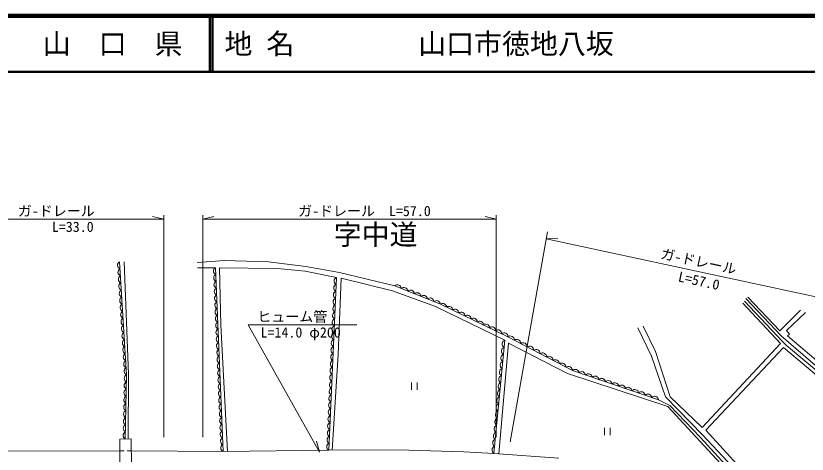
# Model space of a CAD drawing. Units: millimetres, scale not verified. Extents: x 40000 to 680000, y 20000 to 380000.
# Drawn here: x 333060 to 474614, y 301520 to 380000 of the extents above; entities that cross this region are included whole.
import ezdxf
from ezdxf.enums import TextEntityAlignment as Align

# ---------------------------------------------------------------- set-up
doc = ezdxf.new("R2010")
doc.units = ezdxf.units.MM
doc.header["$LTSCALE"] = 1000
for name, color, linetype, lineweight in [('M-BGD', 7, 'Continuous', 13), ('M-STR-HTXT', 7, 'Continuous', 13), ('M-TTL', 2, 'Continuous', 140), ('M-TTL-LINE', 7, 'Continuous', 50)]:
    doc.layers.add(name, color=color, linetype=linetype, lineweight=lineweight)
doc.layers.add('M-TTL-TXT', color=7, linetype='Continuous')
doc.styles.add('ＭＳ ゴシック', font='')
doc.styles.get('ＭＳ ゴシック').set_extended_font_data('MS Gothic')

msp = doc.modelspace()

# ---------------------------------------------------------------- linework, layer by layer
at = {"layer": 'M-BGD'}
for p, q in [((353230, 315835), (352458, 335933)), ((365472, 335813), (370377, 336202)), ((370377, 336202), (378243, 335962)), ((378243, 335962), (384965, 335132)), ((368778, 334904), (365548, 334864)), ((368778, 334904), (370146, 302014)), ((369733, 324643), (369476, 334904)), ((369476, 334904), (379824, 334745)), ((379824, 334745), (384842, 334279)), ((384842, 334279), (390408, 333157)), ((384965, 335132), (390960, 334042)), ((390408, 333157), (389046, 302230)), ((390711, 319386), (391285, 333024)), ((390960, 334042), (400830, 331669)), ((391285, 333024), (400436, 330771)), ((400436, 330771), (408153, 327980)), ((463088, 328571), (469866, 321344)), ((470191, 321692), (463402, 328930)), ((463640, 329371), (469936, 322738)), ((464001, 329648), (469744, 323616)), ((408153, 327980), (420515, 321919)), ((469744, 323616), (473408, 327319)), ((470923, 323688), (474313, 326892)), ((370913, 302023), (369733, 324643)), ((445281, 324455), (447494, 319909)), ((446776, 319042), (444324, 324126)), ((471442, 323010), (470923, 323688)), ((471123, 322685), (471442, 323010)), ((420515, 321919), (418586, 301644)), ((421178, 321420), (419462, 301583)), ((431745, 315937), (421178, 321420)), ((469866, 321344), (455808, 306271)), ((469936, 322738), (480992, 313144)), ((470191, 321692), (470894, 320959)), ((487393, 308837), (471123, 322685)), ((456463, 305811), (470370, 320615)), ((470370, 320615), (485713, 307650)), ((486726, 307737), (470894, 320959)), ((389657, 302234), (390711, 319386)), ((449298, 311764), (446776, 319042)), ((447494, 319909), (450131, 311779)), ((353151, 304238), (353230, 315835)), ((449710, 310035), (431745, 315937)), ((403853, 314324), (403853, 313024)), ((404828, 313024), (404828, 314324)), ((455946, 304926), (449298, 311764)), ((450131, 311779), (455808, 306271)), ((447995, 311272), (450068, 310244)), ((460975, 297853), (449710, 310035)), ((450068, 310244), (455517, 304537)), ((438374, 306248), (438374, 304948)), ((439349, 304948), (439349, 306248)), ((464335, 297238), (456463, 305811)), ((455517, 304537), (465356, 293814)), ((463656, 296762), (455946, 304926)), ((353704, 304250), (351665, 304206)), ((351665, 304206), (351672, 299483)), ((353761, 299401), (353704, 304250)), ((351668, 302115), (317874, 302046)), ((351668, 302115), (352449, 302118)), ((352949, 302120), (353729, 302124)), ((353729, 302124), (370146, 302014)), ((370146, 302014), (389046, 302230)), ((389046, 302230), (401418, 302322)), ((401418, 302322), (413222, 301923)), ((413222, 301923), (418586, 301644)), ((418586, 301644), (430177, 300827))]:
    msp.add_line(p, q, dxfattribs=at)
for points in [[(351613, 335975), (352876, 315722), (352637, 304227)], [(447995, 311272), (432613, 316483), (421079, 322554), (408996, 328357), (400830, 331669)]]:
    msp.add_lwpolyline(points, dxfattribs=at)
for centre, radius, start, end in [((351955, 335361), 703, 119.08126, 248.05444), ((352033, 334095), 703, 119.08126, 248.05444), ((369067, 334306), 664, 115.83927, 248.92629), ((352112, 332829), 703, 119.08126, 248.05444), ((369118, 333088), 664, 115.83927, 248.92629), ((390660, 332526), 679, 111.74927, 243.20774), ((352191, 331563), 703, 119.08126, 248.05444), ((369169, 331870), 664, 115.83927, 248.92629), ((369219, 330652), 664, 115.83927, 248.92629), ((390605, 331289), 679, 111.74927, 243.20774), ((401302, 331159), 695, 3.0498, 132.79323), ((402469, 330685), 695, 3.0498, 132.79323), ((352270, 330298), 703, 119.08126, 248.05444), ((369270, 329433), 664, 115.83927, 248.92629), ((390551, 330052), 679, 111.74927, 243.20774), ((403635, 330212), 695, 3.0498, 132.79323), ((404802, 329739), 695, 3.0498, 132.79323), ((405968, 329266), 695, 3.0498, 132.79323), ((352349, 329032), 703, 119.08126, 248.05444), ((369321, 328215), 664, 115.83927, 248.92629), ((390496, 328815), 679, 111.74927, 243.20774), ((407135, 328793), 695, 3.0498, 132.79323), ((408302, 328320), 695, 3.0498, 132.79323), ((409431, 327855), 664, 357.77726, 130.92229), ((352428, 327766), 703, 119.08126, 248.05444), ((352507, 326500), 703, 119.08126, 248.05444), ((369372, 326997), 664, 115.83927, 248.92629), ((390442, 327578), 679, 111.74927, 243.20774), ((410529, 327327), 664, 357.77726, 130.92229), ((411628, 326800), 664, 357.77726, 130.92229), ((352586, 325235), 703, 119.08126, 248.05444), ((369422, 325779), 664, 115.83927, 248.92629), ((390333, 325103), 679, 111.74927, 243.20774), ((390387, 326341), 679, 111.74927, 243.20774), ((412726, 326272), 664, 357.77726, 130.92229), ((413824, 325745), 664, 357.77726, 130.92229), ((414923, 325218), 664, 357.77726, 130.92229), ((352665, 323969), 703, 119.08126, 248.05444), ((369473, 324561), 664, 115.83927, 248.92629), ((390278, 323866), 679, 111.74927, 243.20774), ((416021, 324690), 664, 357.77726, 130.92229), ((417120, 324163), 664, 357.77726, 130.92229), ((418218, 323635), 664, 357.77726, 130.92229), ((352744, 322703), 703, 119.08126, 248.05444), ((369524, 323343), 664, 115.83927, 248.92629), ((390224, 322629), 679, 111.74927, 243.20774), ((419317, 323108), 664, 357.77726, 130.92229), ((420415, 322580), 664, 357.77726, 130.92229), ((352823, 321437), 703, 119.08126, 248.05444), ((369574, 322125), 664, 115.83927, 248.92629), ((369625, 320906), 664, 115.83927, 248.92629), ((390169, 321392), 679, 111.74927, 243.20774), ((420759, 321256), 706, 110.26584, 238.86369), ((421501, 321958), 731, 359.16109, 125.31775), ((422655, 321351), 731, 359.16109, 125.31775), ((423808, 320744), 731, 359.16109, 125.31775), ((352902, 320171), 703, 119.08126, 248.05444), ((369676, 319688), 664, 115.83927, 248.92629), ((390115, 320155), 679, 111.74927, 243.20774), ((420639, 319989), 706, 110.26584, 238.86369), ((424962, 320137), 731, 359.16109, 125.31775), ((426115, 319529), 731, 359.16109, 125.31775), ((352981, 318906), 703, 119.08126, 248.05444), ((369726, 318470), 664, 115.83927, 248.92629), ((390060, 318918), 679, 111.74927, 243.20774), ((420518, 318722), 706, 110.26584, 238.86369), ((427268, 318922), 731, 359.16109, 125.31775), ((428422, 318315), 731, 359.16109, 125.31775), ((353060, 317640), 703, 119.08126, 248.05444), ((369777, 317252), 664, 115.83927, 248.92629), ((390006, 317681), 679, 111.74927, 243.20774), ((420398, 317455), 706, 110.26584, 238.86369), ((429575, 317708), 731, 359.16109, 125.31775), ((430729, 317101), 731, 359.16109, 125.31775), ((431882, 316494), 731, 359.16109, 125.31775), ((353138, 316374), 703, 119.08126, 248.05444), ((353172, 315077), 710, 114.69673, 242.91789), ((369828, 316034), 664, 115.83927, 248.92629), ((389897, 315207), 679, 111.74927, 243.20774), ((389951, 316444), 679, 111.74927, 243.20774), ((420277, 316187), 706, 110.26584, 238.86369), ((433112, 316010), 688, 6.01575, 136.55371), ((434296, 315609), 688, 6.01575, 136.55371), ((435479, 315209), 688, 6.01575, 136.55371), ((353146, 313800), 710, 114.69673, 242.91789), ((369878, 314816), 664, 115.83927, 248.92629), ((389842, 313970), 679, 111.74927, 243.20774), ((420036, 313653), 706, 110.26584, 238.86369), ((420157, 314920), 706, 110.26584, 238.86369), ((436662, 314808), 688, 6.01575, 136.55371), ((437845, 314407), 688, 6.01575, 136.55371), ((439028, 314006), 688, 6.01575, 136.55371), ((440212, 313605), 688, 6.01575, 136.55371), ((353119, 312523), 710, 114.69673, 242.91789), ((369929, 313598), 664, 115.83927, 248.92629), ((369980, 312379), 664, 115.83927, 248.92629), ((389788, 312733), 679, 111.74927, 243.20774), ((419915, 312386), 706, 110.26584, 238.86369), ((441395, 313204), 688, 6.01575, 136.55371), ((442578, 312803), 688, 6.01575, 136.55371), ((443761, 312403), 688, 6.01575, 136.55371), ((353093, 311245), 710, 114.69673, 242.91789), ((370030, 311161), 664, 115.83927, 248.92629), ((389733, 311496), 679, 111.74927, 243.20774), ((419795, 311119), 706, 110.26584, 238.86369), ((444945, 312002), 688, 6.01575, 136.55371), ((446128, 311601), 688, 6.01575, 136.55371), ((447311, 311200), 688, 6.01575, 136.55371), ((353066, 309968), 710, 114.69673, 242.91789), ((370081, 309943), 664, 115.83927, 248.92629), ((389679, 310258), 679, 111.74927, 243.20774), ((419674, 309852), 706, 110.26584, 238.86369), ((353040, 308691), 710, 114.69673, 242.91789), ((370132, 308725), 664, 115.83927, 248.92629), ((389625, 309021), 679, 111.74927, 243.20774), ((419554, 308585), 706, 110.26584, 238.86369), ((353013, 307414), 710, 114.69673, 242.91789), ((370183, 307507), 664, 115.83927, 248.92629), ((389516, 306547), 679, 111.74927, 243.20774), ((389570, 307784), 679, 111.74927, 243.20774), ((419433, 307317), 706, 110.26584, 238.86369), ((352986, 306136), 710, 114.69673, 242.91789), ((370233, 306289), 664, 115.83927, 248.92629), ((389461, 305310), 679, 111.74927, 243.20774), ((419313, 306050), 706, 110.26584, 238.86369), ((352960, 304859), 710, 114.69673, 242.91789), ((370284, 305071), 664, 115.83927, 248.92629), ((370335, 303853), 664, 115.83927, 248.92629), ((389407, 304073), 679, 111.74927, 243.20774), ((419192, 304783), 706, 110.26584, 238.86369), ((370385, 302634), 664, 115.83927, 248.92629), ((389352, 302836), 679, 111.74927, 243.20774), ((419071, 303516), 706, 110.26584, 238.86369), ((418951, 302249), 706, 110.26584, 238.86369)]:
    msp.add_arc(centre, radius, start, end, dxfattribs=at)
at = {"layer": 'M-STR-HTXT'}
for p, q in [((359534, 343591), (357534, 344091)), ((359534, 304560), (359534, 344330)), ((366499, 304560), (366499, 344330)), ((366499, 343591), (368499, 344091)), ((418993, 343591), (416993, 344091)), ((418993, 304560), (418993, 344330)), ((326376, 343591), (359534, 343591)), ((366499, 343591), (418993, 343591)), ((428146, 341351), (421461, 303712)), ((427924, 340101), (429984, 340168)), ((427924, 340101), (486186, 327509)), ((374595, 324682), (394064, 324682)), ((374595, 324682), (387363, 301886)), ((387363, 301886), (386822, 303875))]:
    msp.add_line(p, q, dxfattribs=at)
at = {"layer": 'M-TTL'}
msp.add_line((680000, 380000), (40000, 380000), dxfattribs=at)
at = {"layer": 'M-TTL-LINE'}
for p, q in [((367750, 380000), (367750, 370000)), ((368250, 380000), (368250, 370000)), ((40000, 370000), (680000, 370000))]:
    msp.add_line(p, q, dxfattribs=at)

# ---------------------------------------------------------------- texts
at = {"layer": 'M-BGD', "style": 'ＭＳ ゴシック'}
msp.add_text('字中道', height=3666, dxfattribs=at).set_placement((389916, 337913), align=Align.BOTTOM_LEFT)
at = {"layer": 'M-STR-HTXT', "style": 'ＭＳ ゴシック'}
for s, p in [('ガ-ドレール', (333420, 343591)), ('ガ-ドレール\u3000L=57.0', (383554, 343591)), ('L=33.0', (339504, 340763)), ('ヒューム管', (376268, 324682)), ('L=14.0 φ200', (376830, 321853))]:
    msp.add_text(s, height=1833, dxfattribs=at).set_placement(p, align=Align.BOTTOM_LEFT)
for s, p in [('ガ-ドレール', (448170, 336062)), ('L=57.0', (451295, 331934))]:
    msp.add_text(s, height=1833, rotation=347.804, dxfattribs=at).set_placement(p, align=Align.BOTTOM_LEFT)
at = {"layer": 'M-TTL-TXT', "style": 'ＭＳ ゴシック'}
msp.add_text('山\u3000口\u3000県', height=3666, dxfattribs=at).set_placement((350375, 375000), align=Align.MIDDLE_CENTER)
for s, p in [('地 名', (370380, 375000)), ('山口市徳地八坂', (405024, 375000))]:
    msp.add_text(s, height=3666, dxfattribs=at).set_placement(p, align=Align.MIDDLE_LEFT)

doc.saveas('drawing.dxf')
